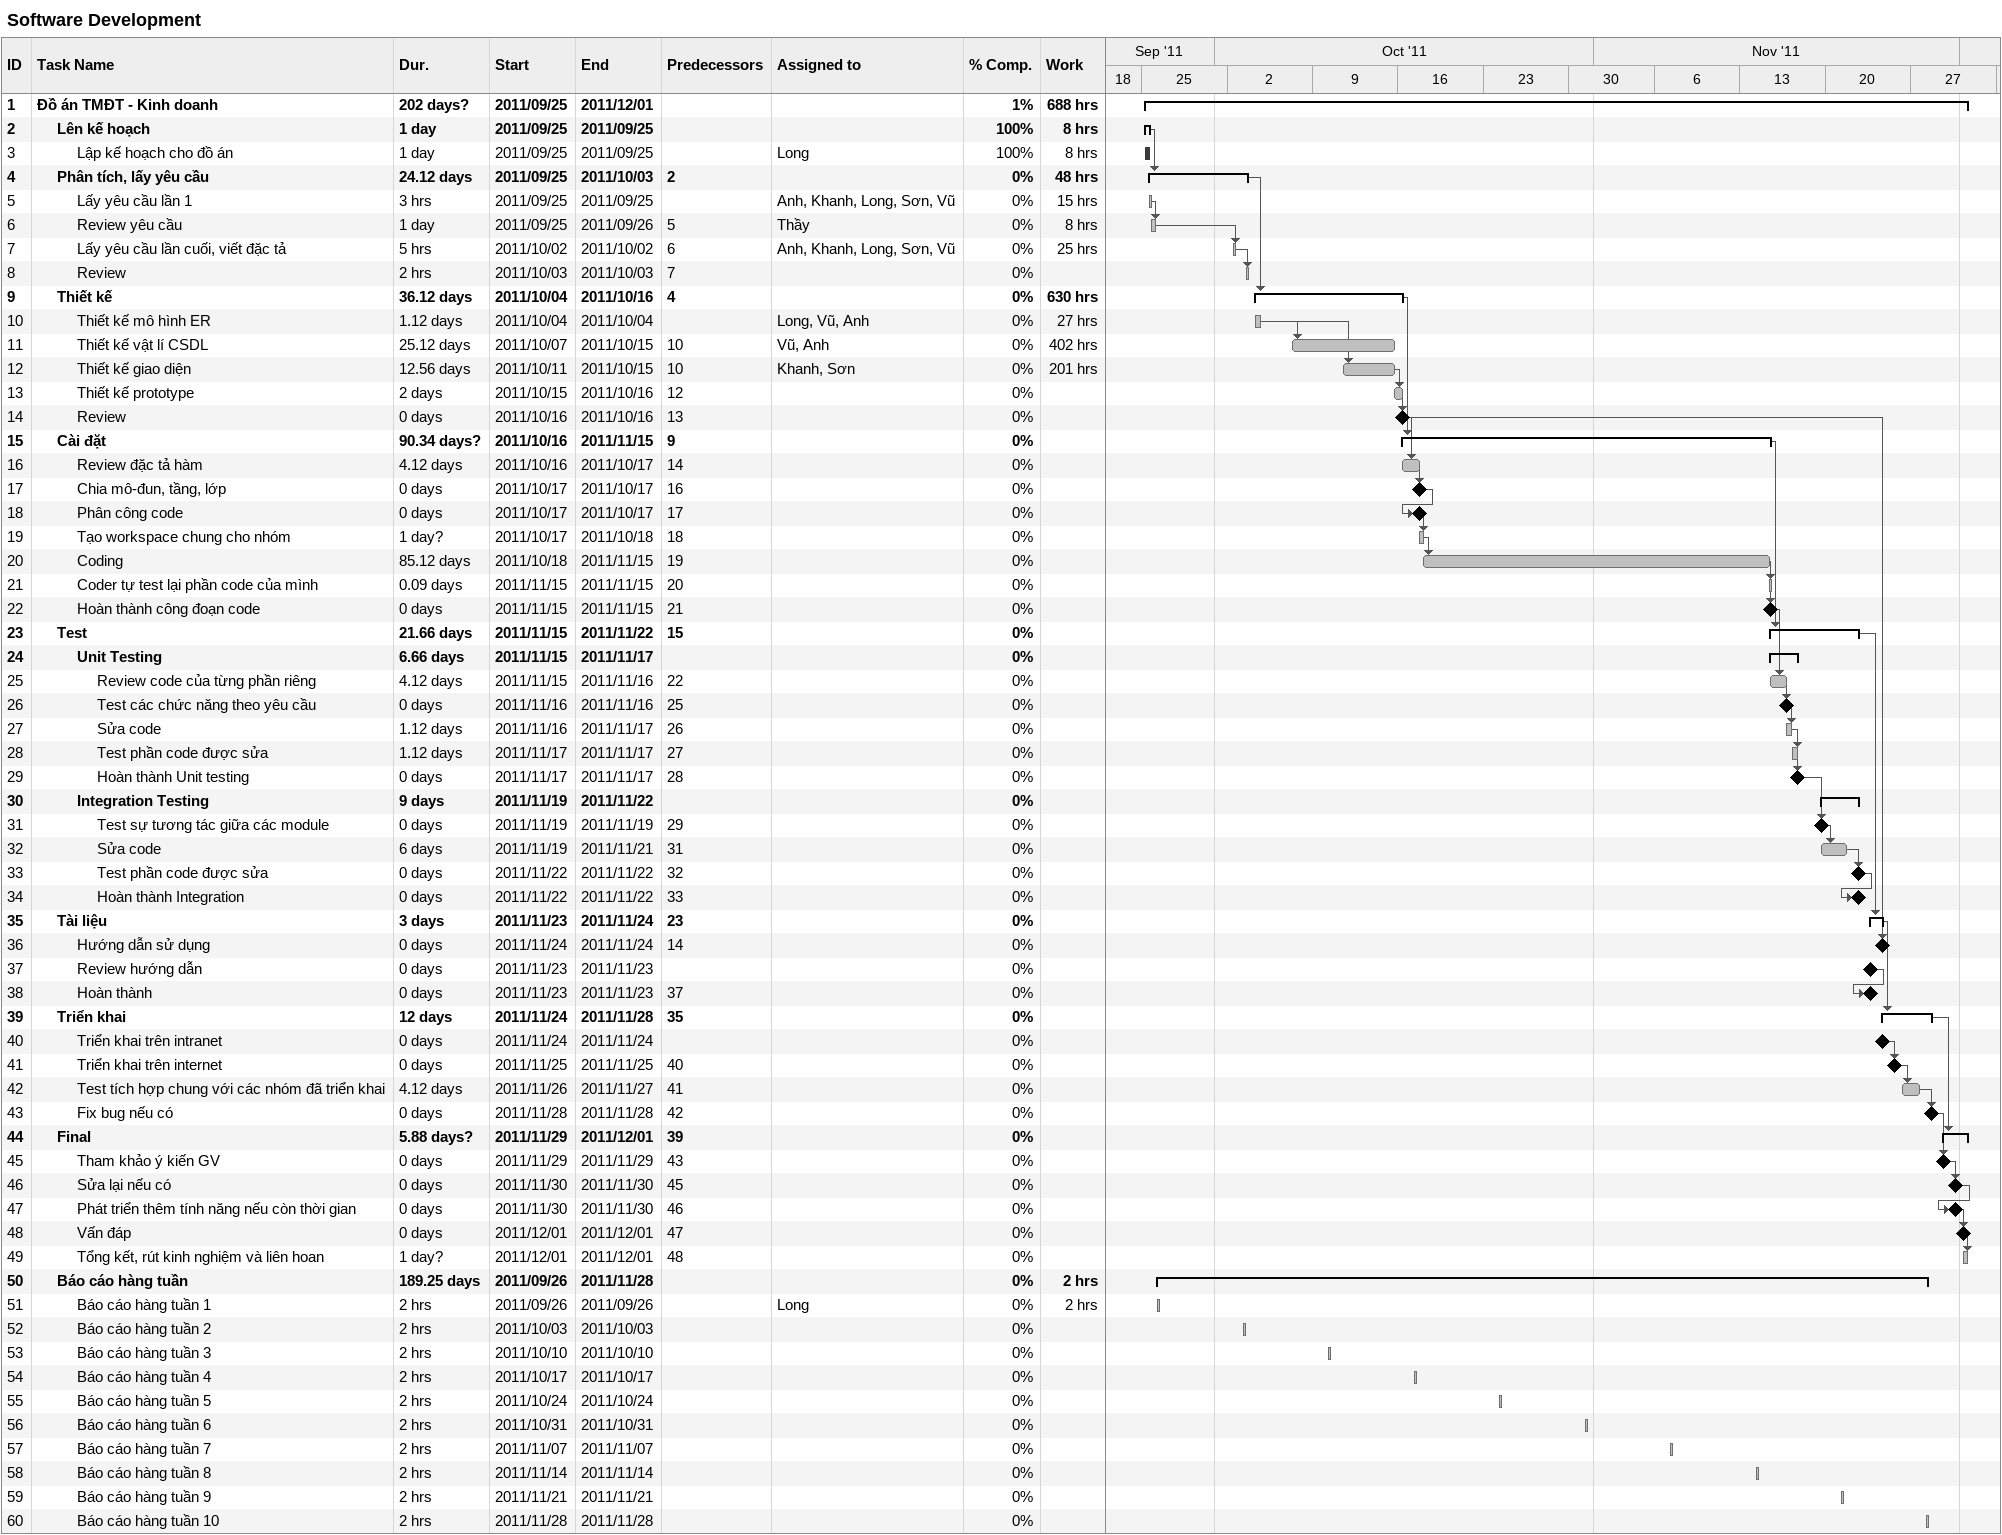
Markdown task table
Software Development

| ID | Level | Task | Duration | Start | Finish | Predecessors | Resources | % complete | Work (h) |
|---|---|---|---|---|---|---|---|---|---|
| 1 | 1 | **Đồ án TMĐT - Kinh doanh** | 202d? | 2011-09-25 | 2011-12-01 |  |  | 1 | 688 |
| 2 | 2 | **Lên kế hoạch** | 1d | 2011-09-25 | 2011-09-25 |  |  | 100 | 8 |
| 3 | 3 | Lập kế hoạch cho đồ án | 1d | 2011-09-25 | 2011-09-25 |  | Long | 100 | 8 |
| 4 | 2 | **Phân tích, lấy yêu cầu** | 24.12d | 2011-09-25 | 2011-10-03 | 2 |  | 0 | 48 |
| 5 | 3 | Lấy yêu cầu lần 1 | 3h | 2011-09-25 | 2011-09-25 |  | Anh, Khanh, Long, Sơn, Vũ | 0 | 15 |
| 6 | 3 | Review yêu cầu | 1d | 2011-09-25 | 2011-09-26 | 5 | Thầy | 0 | 8 |
| 7 | 3 | Lấy yêu cầu lần cuối, viết đặc tả | 5h | 2011-10-02 | 2011-10-02 | 6 | Anh, Khanh, Long, Sơn, Vũ | 0 | 25 |
| 8 | 3 | Review | 2h | 2011-10-03 | 2011-10-03 | 7 |  | 0 |  |
| 9 | 2 | **Thiết kế** | 36.12d | 2011-10-04 | 2011-10-16 | 4 |  | 0 | 630 |
| 10 | 3 | Thiết kế mô hình ER | 1.12d | 2011-10-04 | 2011-10-04 |  | Long, Vũ, Anh | 0 | 27 |
| 11 | 3 | Thiết kế vật lí CSDL | 25.12d | 2011-10-07 | 2011-10-15 | 10 | Vũ, Anh | 0 | 402 |
| 12 | 3 | Thiết kế giao diện | 12.56d | 2011-10-11 | 2011-10-15 | 10 | Khanh, Sơn | 0 | 201 |
| 13 | 3 | Thiết kế prototype | 2d | 2011-10-15 | 2011-10-16 | 12 |  | 0 |  |
| 14 | 3 | Review | 0d | 2011-10-16 | 2011-10-16 | 13 |  | 0 |  |
| 15 | 2 | **Cài đặt** | 90.34d? | 2011-10-16 | 2011-11-15 | 9 |  | 0 |  |
| 16 | 3 | Review đặc tả hàm | 4.12d | 2011-10-16 | 2011-10-17 | 14 |  | 0 |  |
| 17 | 3 | Chia mô-đun, tầng, lớp | 0d | 2011-10-17 | 2011-10-17 | 16 |  | 0 |  |
| 18 | 3 | Phân công code | 0d | 2011-10-17 | 2011-10-17 | 17 |  | 0 |  |
| 19 | 3 | Tạo workspace chung cho nhóm | 1d? | 2011-10-17 | 2011-10-18 | 18 |  | 0 |  |
| 20 | 3 | Coding | 85.12d | 2011-10-18 | 2011-11-15 | 19 |  | 0 |  |
| 21 | 3 | Coder tự test lại phần code của mình | 0.09d | 2011-11-15 | 2011-11-15 | 20 |  | 0 |  |
| 22 | 3 | Hoàn thành công đoạn code | 0d | 2011-11-15 | 2011-11-15 | 21 |  | 0 |  |
| 23 | 2 | **Test** | 21.66d | 2011-11-15 | 2011-11-22 | 15 |  | 0 |  |
| 24 | 3 | **Unit Testing** | 6.66d | 2011-11-15 | 2011-11-17 |  |  | 0 |  |
| 25 | 4 | Review code của từng phần riêng | 4.12d | 2011-11-15 | 2011-11-16 | 22 |  | 0 |  |
| 26 | 4 | Test các chức năng theo yêu cầu | 0d | 2011-11-16 | 2011-11-16 | 25 |  | 0 |  |
| 27 | 4 | Sửa code | 1.12d | 2011-11-16 | 2011-11-17 | 26 |  | 0 |  |
| 28 | 4 | Test phần code được sửa | 1.12d | 2011-11-17 | 2011-11-17 | 27 |  | 0 |  |
| 29 | 4 | Hoàn thành Unit testing | 0d | 2011-11-17 | 2011-11-17 | 28 |  | 0 |  |
| 30 | 3 | **Integration Testing** | 9d | 2011-11-19 | 2011-11-22 |  |  | 0 |  |
| 31 | 4 | Test sự tương tác giữa các module | 0d | 2011-11-19 | 2011-11-19 | 29 |  | 0 |  |
| 32 | 4 | Sửa code | 6d | 2011-11-19 | 2011-11-21 | 31 |  | 0 |  |
| 33 | 4 | Test phần code được sửa | 0d | 2011-11-22 | 2011-11-22 | 32 |  | 0 |  |
| 34 | 4 | Hoàn thành Integration | 0d | 2011-11-22 | 2011-11-22 | 33 |  | 0 |  |
| 35 | 2 | **Tài liệu** | 3d | 2011-11-23 | 2011-11-24 | 23 |  | 0 |  |
| 36 | 3 | Hướng dẫn sử dụng | 0d | 2011-11-24 | 2011-11-24 | 14 |  | 0 |  |
| 37 | 3 | Review hướng dẫn | 0d | 2011-11-23 | 2011-11-23 |  |  | 0 |  |
| 38 | 3 | Hoàn thành | 0d | 2011-11-23 | 2011-11-23 | 37 |  | 0 |  |
| 39 | 2 | **Triển khai** | 12d | 2011-11-24 | 2011-11-28 | 35 |  | 0 |  |
| 40 | 3 | Triển khai trên intranet | 0d | 2011-11-24 | 2011-11-24 |  |  | 0 |  |
| 41 | 3 | Triển khai trên internet | 0d | 2011-11-25 | 2011-11-25 | 40 |  | 0 |  |
| 42 | 3 | Test tích hợp chung với các nhóm đã triển khai | 4.12d | 2011-11-26 | 2011-11-27 | 41 |  | 0 |  |
| 43 | 3 | Fix bug nếu có | 0d | 2011-11-28 | 2011-11-28 | 42 |  | 0 |  |
| 44 | 2 | **Final** | 5.88d? | 2011-11-29 | 2011-12-01 | 39 |  | 0 |  |
| 45 | 3 | Tham khảo ý kiến GV | 0d | 2011-11-29 | 2011-11-29 | 43 |  | 0 |  |
| 46 | 3 | Sửa lại nếu có | 0d | 2011-11-30 | 2011-11-30 | 45 |  | 0 |  |
| 47 | 3 | Phát triển thêm tính năng nếu còn thời gian | 0d | 2011-11-30 | 2011-11-30 | 46 |  | 0 |  |
| 48 | 3 | Vấn đáp | 0d | 2011-12-01 | 2011-12-01 | 47 |  | 0 |  |
| 49 | 3 | Tổng kết, rút kinh nghiệm và liên hoan | 1d? | 2011-12-01 | 2011-12-01 | 48 |  | 0 |  |
| 50 | 2 | **Báo cáo hàng tuần** | 189.25d | 2011-09-26 | 2011-11-28 |  |  | 0 | 2 |
| 51 | 3 | Báo cáo hàng tuần 1 | 2h | 2011-09-26 | 2011-09-26 |  | Long | 0 | 2 |
| 52 | 3 | Báo cáo hàng tuần 2 | 2h | 2011-10-03 | 2011-10-03 |  |  | 0 |  |
| 53 | 3 | Báo cáo hàng tuần 3 | 2h | 2011-10-10 | 2011-10-10 |  |  | 0 |  |
| 54 | 3 | Báo cáo hàng tuần 4 | 2h | 2011-10-17 | 2011-10-17 |  |  | 0 |  |
| 55 | 3 | Báo cáo hàng tuần 5 | 2h | 2011-10-24 | 2011-10-24 |  |  | 0 |  |
| 56 | 3 | Báo cáo hàng tuần 6 | 2h | 2011-10-31 | 2011-10-31 |  |  | 0 |  |
| 57 | 3 | Báo cáo hàng tuần 7 | 2h | 2011-11-07 | 2011-11-07 |  |  | 0 |  |
| 58 | 3 | Báo cáo hàng tuần 8 | 2h | 2011-11-14 | 2011-11-14 |  |  | 0 |  |
| 59 | 3 | Báo cáo hàng tuần 9 | 2h | 2011-11-21 | 2011-11-21 |  |  | 0 |  |
| 60 | 3 | Báo cáo hàng tuần 10 | 2h | 2011-11-28 | 2011-11-28 |  |  | 0 |  |
